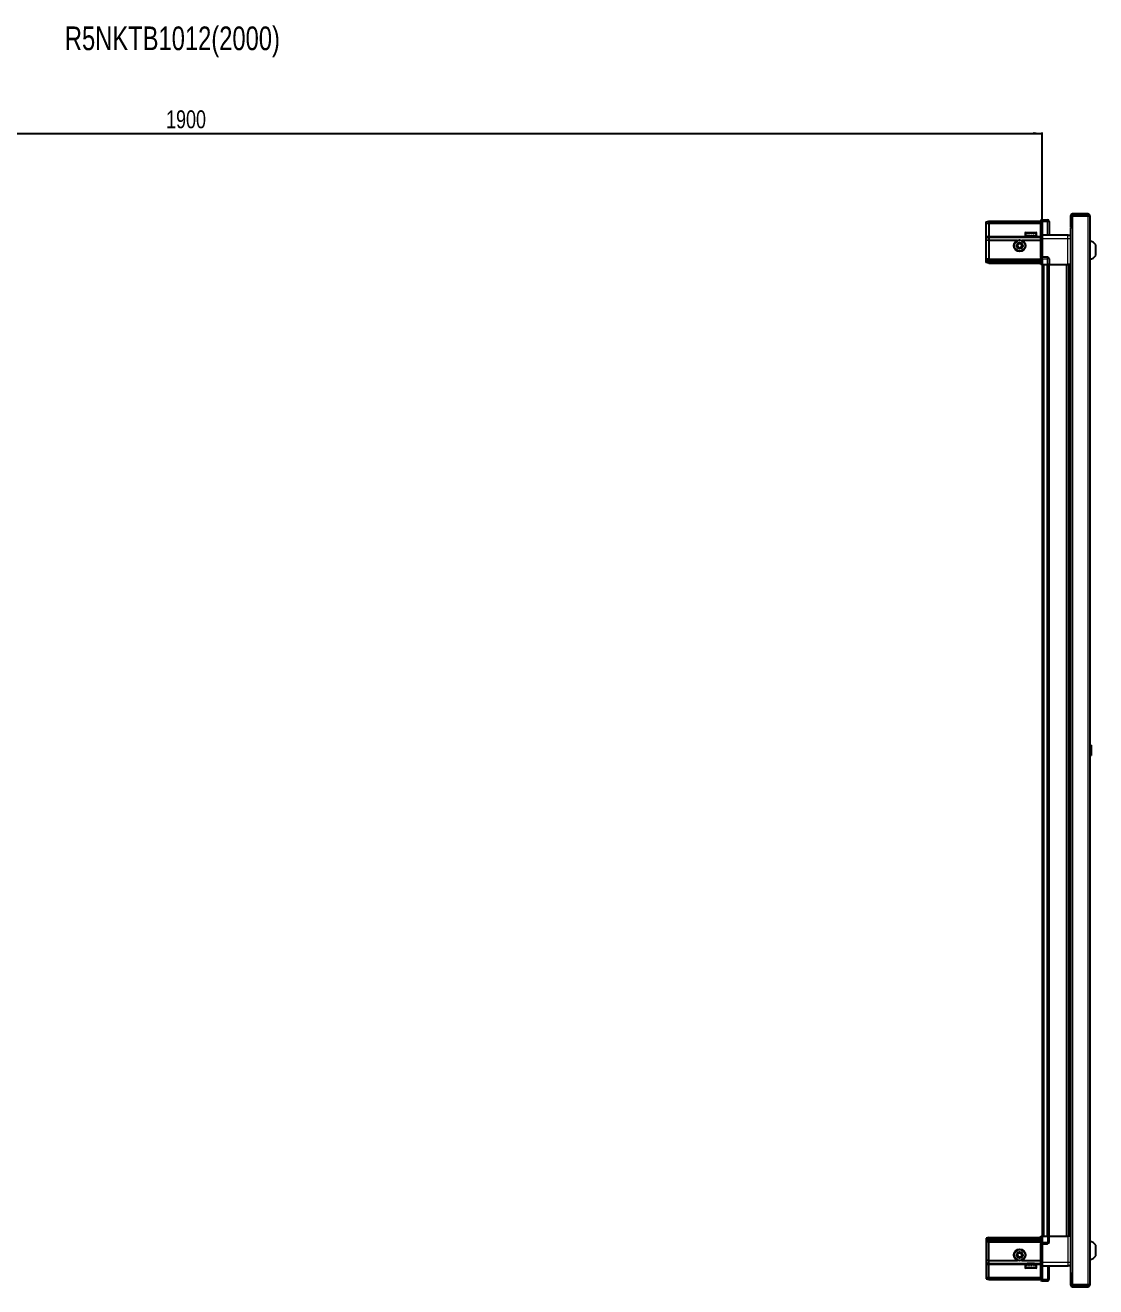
# Model space of a CAD drawing. Header units: millimetres. Extents: x -659 to 3992, y -2010 to 1584.
# Drawn here: x 1535 to 2731, y 174 to 1584 of the extents above; entities that cross this region are included whole.
import ezdxf

# ---------------------------------------------------------------- set-up
doc = ezdxf.new("R2010")
doc.units = ezdxf.units.MM
doc.layers.add('FORMAT', color=7, linetype='Continuous')
doc.styles.add('SLDTEXTSTYLE0', font='TXT', dxfattribs={"width": 0.75})
doc.dimstyles.new('SLDDIMSTYLE0', dxfattribs={"dimtxt": 20, "dimasz": 10, "dimexe": 0, "dimexo": 0.0625, "dimgap": 5, "dimtad": 2, "dimdec": 1, "dimrnd": 1e-09, "dimzin": 12, "dimdsep": 46, "dimtxsty": 'SLDTEXTSTYLE0', "dimsah": 1, "dimcen": 0.09, "dimadec": 0, "dimazin": 3, "dimtfac": 1, "dimtofl": 0, "dimtmove": 0, "dimatfit": 3, "dimfxl": 0, "dimfrac": 2, "dimtolj": 1, "dimtzin": 12, "dimarcsym": 0})

# ---------------------------------------------------------------- blocks, each defined once
blk = doc.blocks.new('_D_6')
at = {"layer": 'FORMAT'}
for p, q in [((771.5, 1316.3), (771.5, 1463.8)), ((771.5, 1462.8), (2671.5, 1462.8)), ((2671.5, 1316.3), (2671.5, 1463.8))]:
    blk.add_line(p, q, dxfattribs=at)
for points in [[(771.5, 1462.8), (781.5, 1461.3), (781.5, 1464.4)], [(2671.5, 1462.8), (2661.5, 1464.4), (2661.5, 1461.3)]]:
    blk.add_solid(points, dxfattribs=at)
at = {"layer": 'FORMAT', "insert": (1692, 1488.6), "char_height": 20, "attachment_point": 1, "style": 'SLDTEXTSTYLE0'}
blk.add_mtext('1900', dxfattribs=at)

msp = doc.modelspace()

# ---------------------------------------------------------------- linework, layer by layer
at = {"color": 7, "linetype": 'Continuous', "lineweight": 25}
for p, q in [((2703.37, 1370.73), (2703.37, 1358.33)), ((2704.87, 1370.73), (2704.87, 1358.33)), ((2705.37, 1357.83), (2705.37, 1370.73)), ((2705.37, 1370.73), (2722.77, 1370.73)), ((2722.77, 1372.83), (2705.47, 1372.83)), ((2722.77, 1371.33), (2705.47, 1371.33)), ((2722.77, 1371.33), (2722.77, 1372.83)), ((2722.77, 1370.73), (2724.87, 1370.73)), ((2724.87, 1370.73), (2724.87, 175.93)), ((2608.87, 1364.03), (2611.87, 1364.83)), ((2608.87, 1362.17), (2608.87, 1364.03)), ((2608.87, 1362.17), (2611.87, 1362.33)), ((2608.87, 1347.83), (2608.87, 1362.17)), ((2611.87, 1364.83), (2611.87, 1362.33)), ((2611.87, 1364.83), (2670.17, 1364.83)), ((2611.87, 1362.33), (2611.87, 1347.83)), ((2611.87, 1362.33), (2670.17, 1362.33)), ((2671.04, 1366.33), (2670.17, 1365.83)), ((2671.04, 1366.33), (2670.17, 1365.83)), ((2670.17, 1365.83), (2670.17, 1364.33)), ((2670.17, 1349.53), (2670.17, 1364.33)), ((2671.37, 1366.33), (2671.04, 1366.33)), ((2671.37, 1366.33), (2671.04, 1366.33)), ((2671.37, 1366.33), (2671.37, 1366.33)), ((2671.37, 1364.33), (2671.37, 1366.33)), ((2671.37, 1366.33), (2677.37, 1366.33)), ((2671.37, 1364.33), (2671.37, 1349.53)), ((2679.37, 1364.33), (2679.37, 1349.33)), ((2703.27, 1357.83), (2703.27, 188.83)), ((2703.27, 1357.83), (2705.37, 1357.83)), ((2703.37, 1358.33), (2704.87, 1358.33)), ((2608.87, 1346.03), (2608.87, 1347.83)), ((2608.87, 1346.03), (2611.87, 1346.83)), ((2608.87, 1343), (2608.87, 1346.03)), ((2611.87, 1343.33), (2608.87, 1343)), ((2608.87, 1322.83), (2608.87, 1343)), ((2611.87, 1347.83), (2611.87, 1346.83)), ((2611.87, 1346.83), (2611.87, 1343.33)), ((2611.87, 1346.83), (2670.17, 1346.83)), ((2611.87, 1343.33), (2611.87, 1322.83)), ((2611.87, 1343.33), (2643.87, 1343.33)), ((2648.87, 1343.33), (2670.17, 1343.33)), ((2652.37, 1351.23), (2652.37, 1348.33)), ((2652.37, 1348.33), (2652.41, 1348.33)), ((2652.53, 1348.83), (2652.41, 1348.83)), ((2652.41, 1348.83), (2652.41, 1348.33)), ((2652.41, 1348.33), (2652.53, 1348.33)), ((2652.53, 1348.83), (2652.53, 1348.33)), ((2652.53, 1348.33), (2652.94, 1348.33)), ((2653.28, 1348.83), (2652.94, 1348.83)), ((2652.94, 1348.83), (2652.94, 1348.33)), ((2652.94, 1348.33), (2653.28, 1348.33)), ((2653.17, 1352.03), (2664.57, 1352.03)), ((2653.28, 1348.83), (2653.28, 1348.33)), ((2653.28, 1348.33), (2654.05, 1348.33)), ((2654.58, 1348.83), (2654.05, 1348.83)), ((2654.05, 1348.83), (2654.05, 1348.33)), ((2654.05, 1348.33), (2654.58, 1348.33)), ((2654.47, 1348.33), (2654.47, 1348.23)), ((2654.47, 1348.23), (2663.27, 1348.23)), ((2654.58, 1348.83), (2654.58, 1348.33)), ((2654.58, 1348.33), (2655.63, 1348.33)), ((2654.87, 1347.83), (2655.56, 1347.35)), ((2654.87, 1347.83), (2662.87, 1347.83)), ((2655.56, 1347.35), (2654.87, 1346.86)), ((2654.87, 1346.86), (2654.87, 1346.83)), ((2654.87, 1346.86), (2662.87, 1346.86)), ((2655.56, 1347.35), (2662.18, 1347.35)), ((2656.3, 1348.83), (2655.63, 1348.83)), ((2655.63, 1348.83), (2655.63, 1348.33)), ((2655.63, 1348.33), (2656.3, 1348.33)), ((2656.3, 1348.83), (2656.3, 1348.33)), ((2656.3, 1348.33), (2657.53, 1348.33)), ((2658.27, 1348.83), (2657.53, 1348.83)), ((2657.53, 1348.83), (2657.53, 1348.33)), ((2657.53, 1348.33), (2657.97, 1348.33)), ((2657.97, 1348.83), (2657.97, 1348.33)), ((2658.27, 1348.83), (2658.27, 1348.33)), ((2658.27, 1348.33), (2659.57, 1348.33)), ((2660.29, 1348.83), (2659.57, 1348.83)), ((2659.57, 1348.83), (2659.57, 1348.33)), ((2659.84, 1348.83), (2659.84, 1348.33)), ((2659.84, 1348.33), (2660.29, 1348.33)), ((2660.29, 1348.83), (2660.29, 1348.33)), ((2660.29, 1348.33), (2661.53, 1348.33)), ((2662.19, 1348.83), (2661.53, 1348.83)), ((2661.53, 1348.83), (2661.53, 1348.33)), ((2661.53, 1348.33), (2662.19, 1348.33)), ((2662.18, 1347.35), (2662.87, 1347.83)), ((2662.87, 1346.86), (2662.18, 1347.35)), ((2662.19, 1348.83), (2662.19, 1348.33)), ((2662.19, 1348.33), (2663.23, 1348.33)), ((2662.87, 1346.83), (2662.87, 1346.86)), ((2663.75, 1348.83), (2663.23, 1348.83)), ((2663.23, 1348.83), (2663.23, 1348.33)), ((2663.23, 1348.33), (2663.75, 1348.33)), ((2663.27, 1348.23), (2663.27, 1348.33)), ((2663.75, 1348.83), (2663.75, 1348.33)), ((2663.75, 1348.33), (2664.51, 1348.33)), ((2664.84, 1348.83), (2664.51, 1348.83)), ((2664.51, 1348.83), (2664.51, 1348.33)), ((2664.51, 1348.33), (2664.84, 1348.33)), ((2664.84, 1348.83), (2664.84, 1348.33)), ((2664.84, 1348.33), (2665.23, 1348.33)), ((2665.34, 1348.83), (2665.23, 1348.83)), ((2665.23, 1348.83), (2665.23, 1348.33)), ((2665.23, 1348.33), (2665.34, 1348.33)), ((2665.34, 1348.83), (2665.34, 1348.33)), ((2665.34, 1348.33), (2665.37, 1348.33)), ((2665.37, 1348.33), (2665.37, 1351.23)), ((2670.17, 1349.33), (2670.17, 1349.53)), ((2671.37, 1349.33), (2670.17, 1349.33)), ((2670.17, 1345.33), (2670.17, 1349.33)), ((2670.17, 1325.03), (2670.17, 1345.33)), ((2671.37, 1349.53), (2671.37, 1349.33)), ((2671.37, 1349.33), (2671.37, 1345.33)), ((2671.37, 1349.33), (2700.37, 1349.33)), ((2671.37, 1345.33), (2671.37, 1325.03)), ((2731.47, 1326.33), (2731.47, 1338.33)), ((2608.87, 1321.03), (2608.87, 1322.83)), ((2611.87, 1321.83), (2608.87, 1321.03)), ((2608.87, 1320.29), (2608.87, 1321.03)), ((2611.87, 1320.83), (2608.87, 1320.29)), ((2608.87, 1319.78), (2608.87, 1320.29)), ((2611.87, 1319.33), (2608.87, 1319.78)), ((2608.87, 1318.63), (2608.87, 1319.78)), ((2611.87, 1317.83), (2608.87, 1318.63)), ((2611.87, 1322.83), (2611.87, 1321.83)), ((2611.87, 1321.83), (2611.87, 1320.83)), ((2611.87, 1321.83), (2670.17, 1321.83)), ((2611.87, 1320.83), (2611.87, 1319.33)), ((2611.87, 1320.83), (2670.17, 1320.83)), ((2611.87, 1319.33), (2670.17, 1319.33)), ((2611.87, 1319.33), (2611.87, 1317.83)), ((2611.87, 1317.83), (2670.17, 1317.83)), ((2670.17, 1324.83), (2670.17, 1325.03)), ((2671.37, 1324.83), (2670.17, 1324.83)), ((2670.17, 1324.83), (2670.17, 1324.15)), ((2670.17, 1316.33), (2670.17, 1324.15)), ((2671.04, 1316.33), (2670.17, 1316.33)), ((2671.04, 1322.83), (2671.04, 1316.33)), ((2671.37, 1316.33), (2671.04, 1316.33)), ((2671.37, 1325.03), (2671.37, 1324.83)), ((2671.37, 1322.83), (2671.37, 1324.83)), ((2671.37, 1324.83), (2677.37, 1324.83)), ((2671.37, 1322.83), (2671.37, 1324.83)), ((2671.37, 1322.83), (2671.37, 1316.33)), ((2671.37, 1316.33), (2677.37, 1316.33)), ((2671.52, 1316.33), (2671.52, 230.33)), ((2679.37, 1316.33), (2677.37, 1316.33)), ((2678.72, 1316.33), (2678.72, 230.33)), ((2679.37, 1322.83), (2679.37, 1316.33)), ((2679.37, 1316.33), (2700.37, 1316.33)), ((2701.4, 230.33), (2701.4, 1316.33)), ((2701.43, 230.33), (2701.43, 1316.33)), ((2703.22, 1316.33), (2703.22, 230.33)), ((2725.86, 779.11), (2724.87, 778.13)), ((2726.37, 779.11), (2725.86, 779.11)), ((2725.86, 779.11), (2725.86, 767.54)), ((2726.37, 779.11), (2726.37, 767.54)), ((2724.87, 768.53), (2725.86, 767.54)), ((2725.86, 767.54), (2726.37, 767.54)), ((2611.87, 228.83), (2608.87, 228.03)), ((2608.87, 228.03), (2608.87, 226.87)), ((2611.87, 227.33), (2608.87, 226.87)), ((2608.87, 226.87), (2608.87, 226.37)), ((2611.87, 225.83), (2608.87, 226.37)), ((2608.87, 226.37), (2608.87, 225.63)), ((2611.87, 224.83), (2608.87, 225.63)), ((2608.87, 225.63), (2608.87, 223.83)), ((2611.87, 227.33), (2611.87, 228.83)), ((2611.87, 228.83), (2670.17, 228.83)), ((2611.87, 227.33), (2670.17, 227.33)), ((2611.87, 225.83), (2611.87, 227.33)), ((2611.87, 224.83), (2611.87, 225.83)), ((2611.87, 225.83), (2670.17, 225.83)), ((2670.17, 222.51), (2670.17, 230.33)), ((2670.17, 230.33), (2671.04, 230.33)), ((2671.04, 230.33), (2671.04, 230.33)), ((2671.04, 230.33), (2671.04, 223.83)), ((2671.37, 230.33), (2671.04, 230.33)), ((2671.37, 230.33), (2671.37, 223.83)), ((2671.37, 230.33), (2671.37, 230.33)), ((2671.37, 230.33), (2677.37, 230.33)), ((2671.37, 230.33), (2671.37, 223.83)), ((2679.37, 230.33), (2677.37, 230.33)), ((2679.37, 223.83), (2679.37, 230.33)), ((2679.37, 230.33), (2700.37, 230.33)), ((2608.87, 223.83), (2608.87, 203.66)), ((2611.87, 224.83), (2670.17, 224.83)), ((2611.87, 223.83), (2611.87, 224.83)), ((2611.87, 203.33), (2611.87, 223.83)), ((2670.17, 222.51), (2670.17, 221.83)), ((2671.37, 221.83), (2670.17, 221.83)), ((2670.17, 221.63), (2670.17, 221.83)), ((2670.17, 201.33), (2670.17, 221.63)), ((2671.37, 221.83), (2671.37, 223.83)), ((2671.37, 221.83), (2671.37, 221.63)), ((2671.37, 221.83), (2677.37, 221.83)), ((2671.37, 221.63), (2671.37, 201.33)), ((2731.47, 208.33), (2731.47, 220.33)), ((2611.87, 203.33), (2608.87, 203.66)), ((2608.87, 203.66), (2608.87, 200.63)), ((2608.87, 200.63), (2611.87, 199.83)), ((2608.87, 200.63), (2608.87, 198.83)), ((2608.87, 198.83), (2608.87, 184.48)), ((2611.87, 203.33), (2643.87, 203.33)), ((2611.87, 199.83), (2611.87, 203.33)), ((2611.87, 199.83), (2670.17, 199.83)), ((2611.87, 198.83), (2611.87, 199.83)), ((2611.87, 184.33), (2611.87, 198.83)), ((2648.87, 203.33), (2670.17, 203.33)), ((2652.37, 198.33), (2652.37, 195.43)), ((2652.39, 198.33), (2652.37, 198.33)), ((2652.39, 197.83), (2652.39, 198.33)), ((2652.49, 198.33), (2652.39, 198.33)), ((2652.39, 197.83), (2652.49, 197.83)), ((2652.49, 197.83), (2652.49, 198.33)), ((2652.86, 198.33), (2652.49, 198.33)), ((2652.86, 197.83), (2652.86, 198.33)), ((2653.18, 198.33), (2652.86, 198.33)), ((2652.86, 197.83), (2653.18, 197.83)), ((2653.18, 197.83), (2653.18, 198.33)), ((2653.92, 198.33), (2653.18, 198.33)), ((2653.92, 197.83), (2653.92, 198.33)), ((2654.43, 198.33), (2653.92, 198.33)), ((2653.92, 197.83), (2654.43, 197.83)), ((2654.43, 197.83), (2654.43, 198.33)), ((2655.46, 198.33), (2654.43, 198.33)), ((2654.47, 198.43), (2654.47, 198.33)), ((2663.27, 198.43), (2654.47, 198.43)), ((2654.87, 199.83), (2654.87, 199.8)), ((2654.87, 199.8), (2655.56, 199.31)), ((2662.87, 199.8), (2654.87, 199.8)), ((2655.56, 199.31), (2654.87, 198.83)), ((2662.87, 198.83), (2654.87, 198.83)), ((2655.46, 197.83), (2655.46, 198.33)), ((2656.11, 198.33), (2655.46, 198.33)), ((2655.46, 197.83), (2656.11, 197.83)), ((2662.18, 199.31), (2655.56, 199.31)), ((2656.11, 197.83), (2656.11, 198.33)), ((2657.34, 198.33), (2656.11, 198.33)), ((2657.34, 197.83), (2657.34, 198.33)), ((2657.83, 198.33), (2657.34, 198.33)), ((2657.34, 197.83), (2658.07, 197.83)), ((2657.83, 197.83), (2657.83, 198.33)), ((2658.07, 197.83), (2658.07, 198.33)), ((2659.37, 198.33), (2658.07, 198.33)), ((2659.37, 197.83), (2659.37, 198.33)), ((2659.37, 197.83), (2660.1, 197.83)), ((2659.7, 197.83), (2659.7, 198.33)), ((2660.1, 198.33), (2659.7, 198.33)), ((2660.1, 197.83), (2660.1, 198.33)), ((2661.34, 198.33), (2660.1, 198.33)), ((2661.34, 197.83), (2661.34, 198.33)), ((2662.01, 198.33), (2661.34, 198.33)), ((2661.34, 197.83), (2662.01, 197.83)), ((2662.01, 197.83), (2662.01, 198.33)), ((2663.08, 198.33), (2662.01, 198.33)), ((2662.18, 199.31), (2662.87, 199.8)), ((2662.87, 198.83), (2662.18, 199.31)), ((2662.87, 199.8), (2662.87, 199.83)), ((2663.08, 197.83), (2663.08, 198.33)), ((2663.62, 198.33), (2663.08, 198.33)), ((2663.08, 197.83), (2663.62, 197.83)), ((2663.27, 198.33), (2663.27, 198.43)), ((2663.62, 197.83), (2663.62, 198.33)), ((2664.41, 198.33), (2663.62, 198.33)), ((2664.41, 197.83), (2664.41, 198.33)), ((2664.76, 198.33), (2664.41, 198.33)), ((2664.41, 197.83), (2664.76, 197.83)), ((2664.76, 197.83), (2664.76, 198.33)), ((2665.19, 198.33), (2664.76, 198.33)), ((2665.19, 197.83), (2665.19, 198.33)), ((2665.32, 198.33), (2665.19, 198.33)), ((2665.19, 197.83), (2665.32, 197.83)), ((2665.32, 197.83), (2665.32, 198.33)), ((2665.37, 198.33), (2665.32, 198.33)), ((2665.37, 195.43), (2665.37, 198.33)), ((2670.17, 197.33), (2670.17, 201.33)), ((2671.37, 201.33), (2671.37, 197.33)), ((2608.87, 184.48), (2611.87, 184.33)), ((2608.87, 184.48), (2608.87, 182.63)), ((2611.87, 184.33), (2670.17, 184.33)), ((2611.87, 181.83), (2611.87, 184.33)), ((2664.57, 194.63), (2653.17, 194.63)), ((2671.37, 197.33), (2670.17, 197.33)), ((2670.17, 197.13), (2670.17, 197.33)), ((2670.17, 182.33), (2670.17, 197.13)), ((2671.37, 197.33), (2671.37, 197.13)), ((2671.37, 197.33), (2700.37, 197.33)), ((2671.37, 197.13), (2671.37, 182.33)), ((2671.37, 197.13), (2671.37, 182.33)), ((2679.37, 182.33), (2679.37, 197.33)), ((2705.37, 188.83), (2703.27, 188.83)), ((2703.37, 188.33), (2704.87, 188.33)), ((2703.37, 188.33), (2703.37, 175.93)), ((2704.87, 188.33), (2704.87, 175.93)), ((2705.37, 175.93), (2705.37, 188.83)), ((2608.87, 182.63), (2611.87, 181.83)), ((2611.87, 181.83), (2670.17, 181.83)), ((2670.17, 182.33), (2670.17, 180.83)), ((2670.17, 180.83), (2671.04, 180.33)), ((2671.37, 180.33), (2671.04, 180.33)), ((2671.37, 180.33), (2671.37, 182.33)), ((2671.37, 180.33), (2677.37, 180.33)), ((2722.77, 175.93), (2705.37, 175.93)), ((2705.47, 175.33), (2722.77, 175.33)), ((2705.47, 173.83), (2722.77, 173.83)), ((2724.87, 175.93), (2722.77, 175.93)), ((2722.77, 175.33), (2722.77, 173.83))]:
    msp.add_line(p, q, dxfattribs=at)
at = {"color": 8, "linetype": 'Continuous', "lineweight": 18}
for p, q in [((2704.87, 1370.73), (2703.37, 1370.73)), ((2705.47, 1371.33), (2705.47, 1372.83)), ((2722.77, 1370.73), (2722.77, 175.93)), ((2671.37, 1364.33), (2670.17, 1364.33)), ((2671.37, 1364.33), (2677.37, 1364.33)), ((2677.37, 1364.33), (2677.37, 1366.33)), ((2677.37, 1349.33), (2677.37, 1364.33)), ((2677.37, 1364.33), (2679.37, 1364.33)), ((2705.37, 1357.83), (2705.37, 188.83)), ((2608.87, 1347.83), (2611.87, 1347.83)), ((2611.87, 1347.83), (2654.87, 1347.83)), ((2652.37, 1351.23), (2665.37, 1351.23)), ((2662.87, 1347.83), (2670.17, 1347.83)), ((2670.17, 1349.53), (2671.37, 1349.53)), ((2671.37, 1345.33), (2670.17, 1345.33)), ((2671.37, 1345.33), (2700.37, 1345.33)), ((2700.37, 1316.33), (2700.37, 1345.33)), ((2611.87, 1322.83), (2608.87, 1322.83)), ((2611.87, 1322.83), (2670.17, 1322.83)), ((2670.17, 1325.03), (2671.37, 1325.03)), ((2671.37, 1322.83), (2671.04, 1322.83)), ((2671.37, 1322.83), (2677.37, 1322.83)), ((2673.52, 1316.33), (2673.52, 230.33)), ((2676.72, 1316.33), (2676.72, 230.33)), ((2677.37, 1322.83), (2677.37, 1324.83)), ((2677.37, 1316.33), (2677.37, 1322.83)), ((2679.37, 1322.83), (2677.37, 1322.83)), ((2679.37, 1316.33), (2679.37, 230.33)), ((2698.78, 230.33), (2698.78, 1316.33)), ((2700.19, 1316.33), (2700.19, 230.33)), ((2702.64, 230.33), (2702.64, 1316.33)), ((2671.37, 230.33), (2671.04, 230.33)), ((2677.37, 230.33), (2677.37, 223.83)), ((2700.37, 230.33), (2700.37, 201.33)), ((2611.87, 223.83), (2608.87, 223.83)), ((2611.87, 223.83), (2670.17, 223.83)), ((2671.37, 221.63), (2670.17, 221.63)), ((2671.37, 223.83), (2671.04, 223.83)), ((2671.37, 223.83), (2677.37, 223.83)), ((2677.37, 223.83), (2677.37, 221.83)), ((2679.37, 223.83), (2677.37, 223.83)), ((2608.87, 198.83), (2611.87, 198.83)), ((2611.87, 198.83), (2654.87, 198.83)), ((2662.87, 198.83), (2670.17, 198.83)), ((2671.37, 201.33), (2670.17, 201.33)), ((2671.37, 201.33), (2700.37, 201.33)), ((2665.37, 195.43), (2652.37, 195.43)), ((2671.37, 197.13), (2670.17, 197.13)), ((2677.37, 197.33), (2677.37, 182.33)), ((2671.37, 182.33), (2670.17, 182.33)), ((2671.37, 182.33), (2677.37, 182.33)), ((2677.37, 182.33), (2679.37, 182.33)), ((2677.37, 182.33), (2677.37, 180.33)), ((2704.87, 175.93), (2703.37, 175.93)), ((2705.47, 175.33), (2705.47, 173.83))]:
    msp.add_line(p, q, dxfattribs=at)
at = {"color": 7, "linetype": 'Continuous', "lineweight": 25}
for centre, radius in [((2646.37, 1337.33), 6.5), ((2646.37, 1337.33), 3.46), ((2646.37, 209.33), 6.5), ((2646.37, 209.33), 3.46)]:
    msp.add_circle(centre, radius, dxfattribs=at)
at = {"color": 8, "linetype": 'Continuous', "lineweight": 18}
for centre in [(2646.37, 1337.33), (2646.37, 209.33)]:
    msp.add_circle(centre, 5.7, dxfattribs=at)
at = {"color": 7, "linetype": 'Continuous', "lineweight": 25}
for centre, radius, start, end in [((2705.47, 1370.73), 2.1, 90, 180), ((2705.47, 1370.73), 0.6, 90, 180), ((2722.77, 1370.73), 2.1, 0, 90), ((2722.77, 1370.73), 0.6, 0, 90), ((2677.37, 1364.33), 2, 0, 90), ((2646.37, 1337.33), 2.5, 120.74103, 180.74103), ((2646.37, 1337.33), 2.5, 60.74103, 120.74103), ((2646.37, 1337.33), 2.5, 0.74103, 60.74103), ((2653.17, 1351.23), 0.8, 90, 180), ((2654.47, 1347.83), 0.4, 0, 90), ((2663.27, 1347.83), 0.4, 90, 180), ((2664.57, 1351.23), 0.8, 0, 90), ((2721.85, 1331.31), 11.91, 36.1266, 75.29965), ((2646.37, 1337.33), 2.5, 180.74103, 240.74103), ((2646.37, 1337.33), 2.5, 240.74103, 300.74103), ((2646.37, 1337.33), 2.5, 300.74103, 0.74103), ((2721.85, 1333.35), 11.91, 284.70035, 323.8734), ((2677.37, 1322.83), 2, 0, 90), ((2646.37, 209.33), 2.5, 95.91157, 155.91157), ((2646.37, 209.33), 2.5, 35.91157, 95.91157), ((2677.37, 223.83), 2, 270, 0), ((2721.85, 213.31), 11.91, 36.1266, 75.29965), ((2646.37, 209.33), 2.5, 155.91157, 215.91157), ((2646.37, 209.33), 2.5, 215.91157, 275.91157), ((2646.37, 209.33), 2.5, 275.91157, 335.91157), ((2646.37, 209.33), 2.5, 335.91157, 35.91157), ((2654.47, 198.83), 0.4, 270, 0), ((2663.27, 198.83), 0.4, 180, 270), ((2721.85, 215.35), 11.91, 284.70035, 323.8734), ((2653.17, 195.43), 0.8, 180, 270), ((2664.57, 195.43), 0.8, 270, 0), ((2677.37, 182.33), 2, 270, 0), ((2705.47, 175.93), 2.1, 180, 270), ((2705.47, 175.93), 0.6, 180, 270), ((2722.77, 175.93), 0.6, 270, 0), ((2722.77, 175.93), 2.1, 270, 0)]:
    msp.add_arc(centre, radius, start, end, dxfattribs=at)
for centre, start_param, end_param in [((2667.58, 1322.83), 0, 0.7227342), ((2667.58, 223.83), 5.5604511, 6.2831853)]:
    msp.add_ellipse(centre, major_axis=(3.46, 0), ratio=0.5773503, start_param=start_param, end_param=end_param, dxfattribs=at)
for points, knots in [([(2643.85, 1338.74), (2644.3, 1339), (2645.13, 1339.5), (2645.95, 1339.99), (2646.34, 1340.22)], [0, 0, 0, 0, 0.5346859, 1, 1, 1, 1]), ([(2646.34, 1340.22), (2646.79, 1339.96), (2647.63, 1339.49), (2648.46, 1339.02), (2648.85, 1338.81)], [0, 0, 0, 0, 0.5346859, 1, 1, 1, 1]), ([(2700.37, 1349.33), (2700.81, 1349.28), (2701.49, 1349.21), (2702.3, 1348.77), (2702.86, 1348.34), (2703.14, 1347.96), (2703.27, 1347.78)], [0, 0, 0, 0, 0.3842982, 0.5911726, 0.8024372, 1, 1, 1, 1]), ([(2643.89, 1335.85), (2643.89, 1335.98), (2643.88, 1336.58), (2643.87, 1337.57), (2643.86, 1338.4), (2643.85, 1338.74)], [0, 0, 0, 0, 0.1331247, 0.6370994, 1, 1, 1, 1]), ([(2646.41, 1334.44), (2645.96, 1334.7), (2645.12, 1335.17), (2644.28, 1335.64), (2643.89, 1335.85)], [0, 0, 0, 0, 0.53468586, 1, 1, 1, 1]), ([(2648.89, 1335.92), (2648.45, 1335.66), (2647.62, 1335.16), (2646.79, 1334.67), (2646.41, 1334.44)], [0, 0, 0, 0, 0.5346859, 1, 1, 1, 1]), ([(2648.85, 1338.81), (2648.86, 1338.46), (2648.87, 1337.64), (2648.88, 1336.64), (2648.89, 1336.04), (2648.89, 1335.92)], [0, 0, 0, 0, 0.36290056, 0.86687533, 1, 1, 1, 1]), ([(2703.22, 1316.33), (2703.19, 1316.33), (2702.97, 1316.33), (2702.25, 1316.33), (2701.28, 1316.33), (2700.63, 1316.33), (2700.37, 1316.33)], [0, 0, 0, 0, 0.0717073, 0.4209791, 0.7702508, 1, 1, 1, 1]), ([(2703.22, 230.33), (2703.19, 230.33), (2702.97, 230.33), (2702.25, 230.33), (2701.28, 230.33), (2700.63, 230.33), (2700.37, 230.33)], [0, 0, 0, 0, 0.0717073, 0.4209791, 0.7702508, 1, 1, 1, 1]), ([(2643.5, 209.03), (2643.71, 209.5), (2644.11, 210.38), (2644.5, 211.26), (2644.68, 211.67)], [0, 0, 0, 0, 0.53468586, 1, 1, 1, 1]), ([(2644.68, 211.67), (2645.02, 211.7), (2645.84, 211.79), (2646.83, 211.89), (2647.43, 211.95), (2647.55, 211.96)], [0, 0, 0, 0, 0.36290056, 0.86687533, 1, 1, 1, 1]), ([(2647.55, 211.96), (2647.85, 211.55), (2648.42, 210.77), (2648.98, 209.99), (2649.24, 209.63)], [0, 0, 0, 0, 0.5346859, 1, 1, 1, 1]), ([(2645.19, 206.69), (2644.89, 207.11), (2644.33, 207.89), (2643.76, 208.67), (2643.5, 209.03)], [0, 0, 0, 0, 0.5346859, 1, 1, 1, 1]), ([(2648.07, 206.99), (2647.94, 206.98), (2647.35, 206.92), (2646.36, 206.81), (2645.54, 206.73), (2645.19, 206.69)], [0, 0, 0, 0, 0.13312467, 0.63709944, 1, 1, 1, 1]), ([(2649.24, 209.63), (2649.03, 209.16), (2648.64, 208.28), (2648.25, 207.4), (2648.07, 206.99)], [0, 0, 0, 0, 0.5346859, 1, 1, 1, 1]), ([(2700.37, 197.33), (2700.81, 197.38), (2701.49, 197.45), (2702.3, 197.89), (2702.86, 198.32), (2703.14, 198.7), (2703.27, 198.88)], [0, 0, 0, 0, 0.3842982, 0.5911726, 0.8024372, 1, 1, 1, 1])]:
    msp.add_open_spline(points, degree=3, knots=knots, dxfattribs=at)
at = {"color": 8, "linetype": 'Continuous', "lineweight": 18}
for points in [[(2700.37, 1345.33), (2700.37, 1345.85), (2700.37, 1346.9), (2700.37, 1348.22), (2700.37, 1349.15), (2700.37, 1349.27), (2700.37, 1349.33)], [(2700.37, 201.33), (2700.37, 200.81), (2700.37, 199.76), (2700.37, 198.43), (2700.37, 197.51), (2700.37, 197.39), (2700.37, 197.33)]]:
    msp.add_open_spline(points, degree=3, dxfattribs=at)
for points in [[(2700.37, 1345.33), (2700.81, 1345.33), (2701.49, 1345.33), (2702.3, 1345.33), (2702.86, 1345.33), (2703.14, 1345.33), (2703.27, 1345.33)], [(2700.37, 201.33), (2700.81, 201.33), (2701.49, 201.33), (2702.3, 201.33), (2702.86, 201.33), (2703.14, 201.33), (2703.27, 201.33)]]:
    msp.add_open_spline(points, degree=3, knots=[0, 0, 0, 0, 0.3842982, 0.5911726, 0.8024372, 1, 1, 1, 1], dxfattribs=at)

# ---------------------------------------------------------------- texts
at = {"layer": 'FORMAT', "insert": (1578.85, 1582.32), "char_height": 26.4583, "attachment_point": 1, "style": 'SLDTEXTSTYLE0'}
msp.add_mtext('R5NKTB1012(2000)', dxfattribs=at)

# ---------------------------------------------------------------- dimensions: what is measured, and where the dimension line sits
at = {"layer": 'FORMAT'}
dim = msp.add_linear_dim(base=(2671.52, 1462.83), p1=(771.52, 1316.33), p2=(2671.52, 1316.33), angle=0, dimstyle='SLDDIMSTYLE0', dxfattribs=at)
dim.commit()
dim.dimension.update_dxf_attribs({"geometry": '_D_6', "text_midpoint": (1721.52, 1462.83), "dimtype": 160})

doc.saveas('drawing.dxf')
